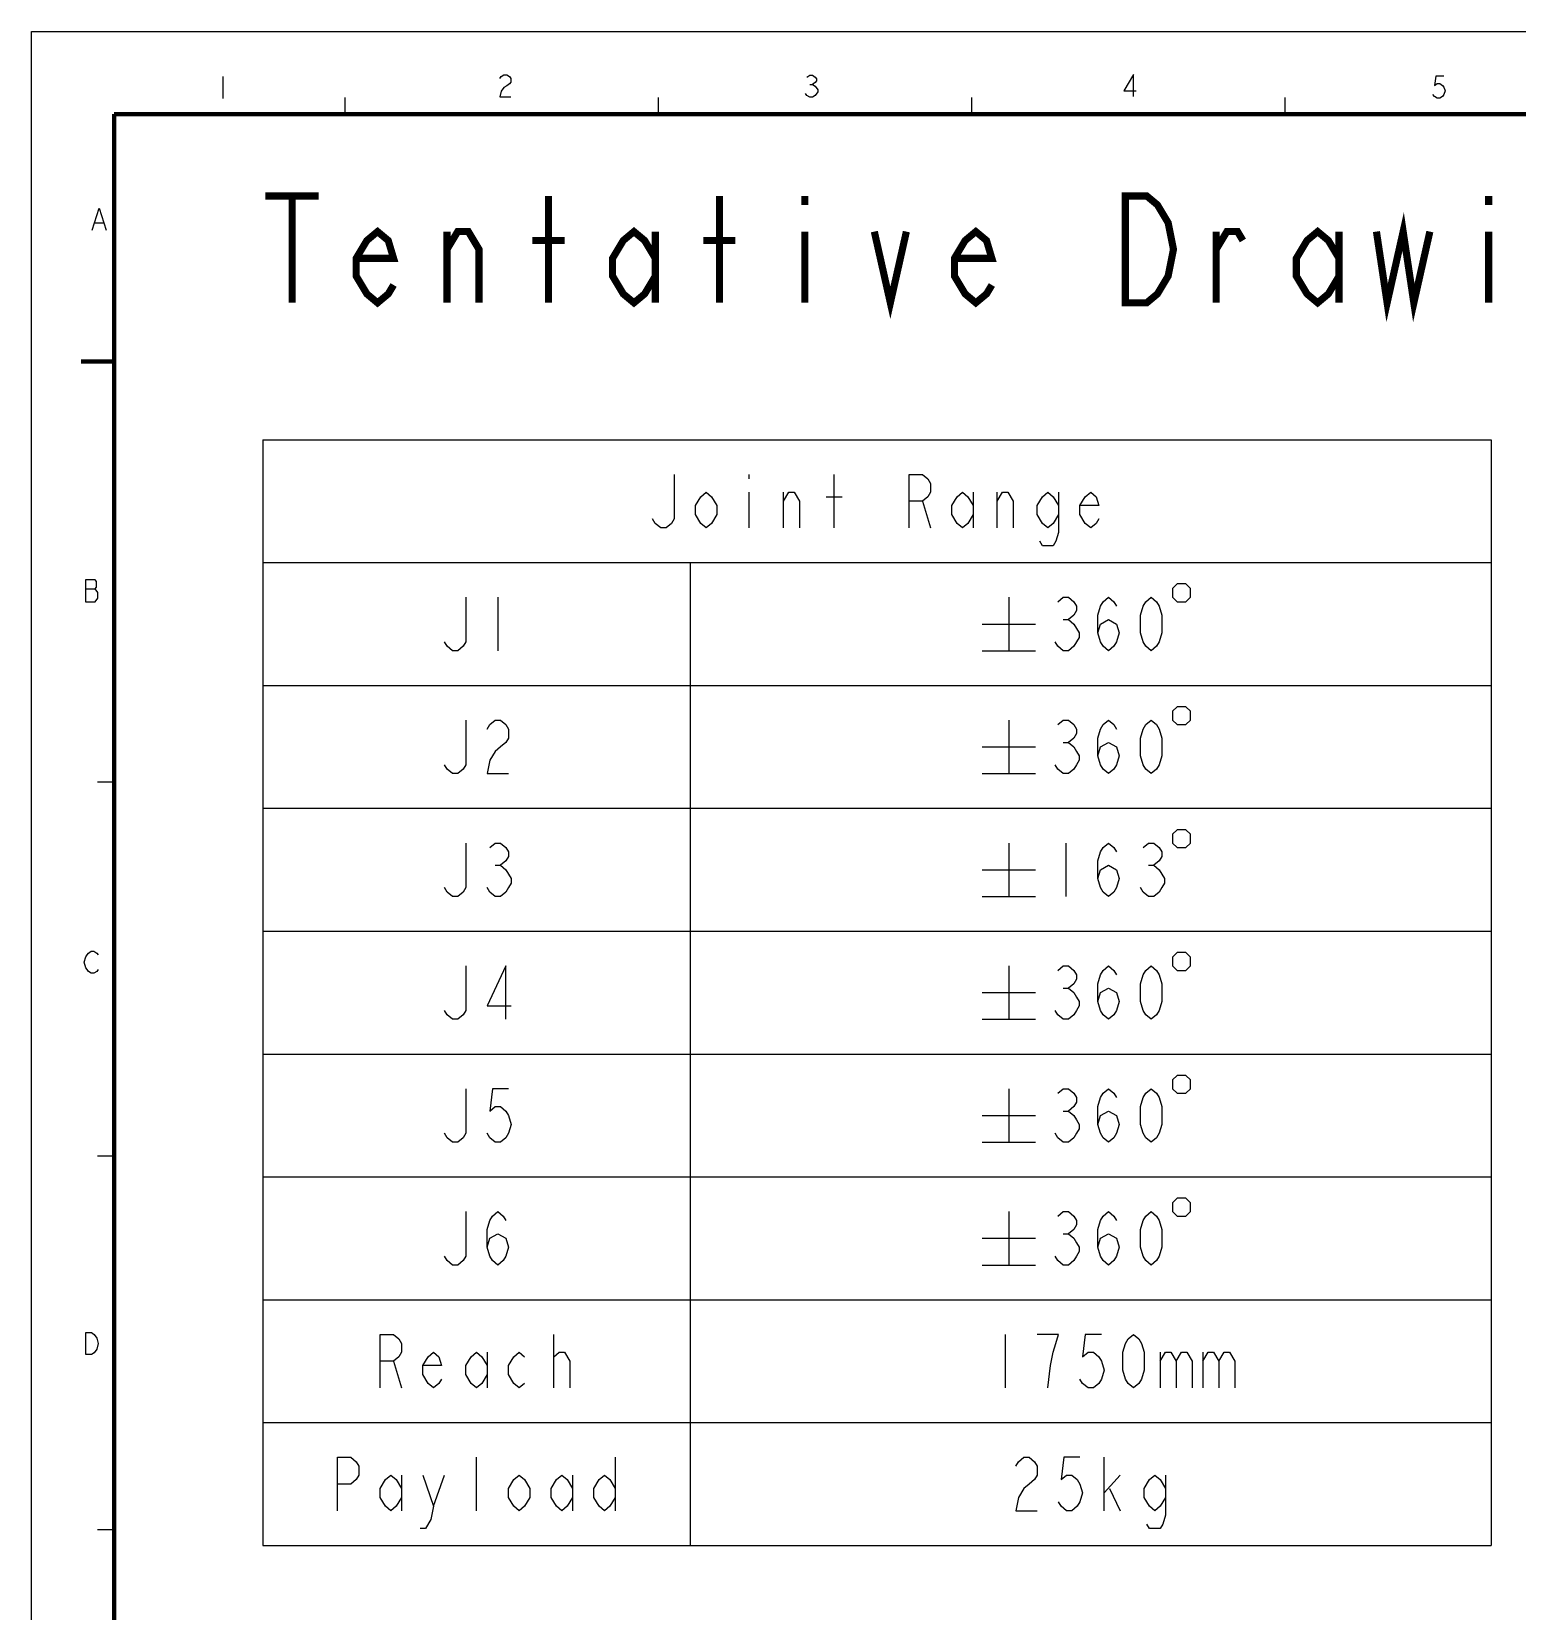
# Model space of a CAD drawing. Header units: millimetres. Extents: x 0 to 1173, y -4 to 841.
# Drawn here: x 0 to 278.2, y 545.2 to 841 of the extents above; entities that cross this region are included whole.
import ezdxf

# ---------------------------------------------------------------- set-up
doc = ezdxf.new("R2010")
doc.units = ezdxf.units.MM
doc.header["$LTSCALE"] = 65.395
doc.layers.get('0').update_dxf_attribs({"linetype": 'CONTINUOUS'})
doc.layers.add('ALL_NOTES', color=7, linetype='CONTINUOUS')
doc.layers.add('TABLE_BL1', color=7, linetype='CONTINUOUS')

# ---------------------------------------------------------------- blocks, each defined once
blk = doc.blocks.new('TABLE_BL1', base_point=(158.27, 661.1))
at = {"layer": 'TABLE_BL1', "color": 2, "linetype": 'Continuous'}
for p, q in [((43.27, 764.6), (273.27, 764.6)), ((43.27, 764.6), (43.27, 557.6)), ((273.27, 764.6), (273.27, 557.6)), ((134.27, 758.1), (134.27, 757.26)), ((150.27, 748.1), (150.27, 758.1)), ((134.27, 754.76), (134.27, 748.1)), ((140.77, 748.1), (140.77, 754.76)), ((176.27, 754.76), (176.27, 748.1)), ((180.77, 748.1), (180.77, 754.76)), ((148.77, 753.93), (151.77, 753.93)), ((166.77, 753.1), (168.27, 748.1)), ((43.27, 741.6), (273.27, 741.6)), ((123.27, 741.6), (123.27, 557.6)), ((87.27, 735.1), (87.27, 725.1)), ((182.94, 735.1), (182.94, 725.1)), ((193.1, 730.93), (194.1, 730.93)), ((177.94, 730.1), (187.94, 730.1)), ((177.94, 725.1), (187.94, 725.1)), ((43.27, 718.6), (273.27, 718.6)), ((182.94, 712.1), (182.94, 702.1)), ((177.94, 707.1), (187.94, 707.1)), ((193.1, 707.93), (194.1, 707.93)), ((177.94, 702.1), (187.94, 702.1)), ((43.27, 695.6), (273.27, 695.6)), ((182.94, 689.1), (182.94, 679.1)), ((193.6, 689.1), (193.6, 679.1)), ((86.77, 684.93), (87.77, 684.93)), ((177.94, 684.1), (187.94, 684.1)), ((209.1, 684.93), (210.1, 684.93)), ((177.94, 679.1), (187.94, 679.1)), ((43.27, 672.6), (273.27, 672.6)), ((182.94, 666.1), (182.94, 656.1)), ((177.94, 661.1), (187.94, 661.1)), ((193.1, 661.93), (194.1, 661.93)), ((177.94, 656.1), (187.94, 656.1)), ((43.27, 649.6), (273.27, 649.6)), ((182.94, 643.1), (182.94, 633.1)), ((193.1, 638.93), (194.1, 638.93)), ((177.94, 638.1), (187.94, 638.1)), ((177.94, 633.1), (187.94, 633.1)), ((43.27, 626.6), (273.27, 626.6)), ((182.94, 620.1), (182.94, 610.1)), ((193.1, 615.93), (194.1, 615.93)), ((177.94, 615.1), (187.94, 615.1)), ((177.94, 610.1), (187.94, 610.1)), ((43.27, 603.6), (273.27, 603.6)), ((97.77, 587.1), (97.77, 597.1)), ((182.27, 597.1), (182.27, 587.1)), ((67.77, 592.1), (69.27, 587.1)), ((85.27, 593.76), (85.27, 587.1)), ((211.27, 593.76), (211.27, 587.1)), ((219.27, 593.76), (219.27, 587.1)), ((43.27, 580.6), (273.27, 580.6)), ((83.27, 564.1), (83.27, 574.1)), ((109.27, 574.1), (109.27, 564.1)), ((200.77, 564.1), (200.77, 574.1)), ((69.27, 570.76), (69.27, 564.1)), ((75.27, 564.93), (77.27, 570.76)), ((101.27, 570.76), (101.27, 564.1)), ((200.77, 567.43), (203.77, 570.76)), ((201.77, 568.26), (203.77, 564.1)), ((43.27, 557.6), (273.27, 557.6))]:
    blk.add_line(p, q, dxfattribs=at)
for points in [[(120.27, 758.1), (120.27, 749.76), (119.77, 748.93), (118.77, 748.1), (117.77, 748.1), (116.77, 748.93), (116.27, 749.76)], [(164.27, 748.1), (164.27, 758.1), (166.77, 758.1), (167.77, 757.26), (168.27, 756.43), (168.27, 754.76), (167.77, 753.93), (166.77, 753.1), (164.27, 753.1)], [(128.27, 750.6), (127.27, 748.93), (126.27, 748.1), (125.27, 748.93), (124.27, 750.6), (124.27, 752.26), (125.27, 753.93), (126.27, 754.76), (127.27, 753.93), (128.27, 752.26), (128.27, 750.6)], [(140.77, 753.1), (141.77, 754.76), (142.77, 754.76), (143.77, 753.1), (143.77, 748.1)], [(176.27, 750.6), (175.27, 748.93), (174.27, 748.1), (173.27, 748.93), (172.27, 750.6), (172.27, 752.26), (173.27, 753.93), (174.27, 754.76), (175.27, 753.93), (176.27, 752.26)], [(180.77, 753.1), (181.77, 754.76), (182.77, 754.76), (183.77, 753.1), (183.77, 748.1)], [(192.27, 750.6), (191.27, 748.93), (190.27, 748.1), (189.27, 748.93), (188.27, 750.6), (188.27, 752.26), (189.27, 753.93), (190.27, 754.76), (191.27, 753.93), (192.27, 752.26)], [(192.27, 754.76), (192.27, 747.26), (191.77, 745.6), (191.27, 744.76), (189.27, 744.76), (188.77, 745.6)], [(199.77, 749.76), (199.27, 748.93), (198.27, 748.1), (197.27, 748.93), (196.27, 750.6), (196.27, 752.26), (197.27, 753.93), (198.27, 754.76), (199.27, 753.93), (199.77, 752.26), (196.27, 752.26)], [(213.6, 736.76), (213.6, 735.1), (214.44, 734.26), (216.1, 734.26), (216.94, 735.1), (216.94, 736.76), (216.1, 737.6), (214.44, 737.6), (213.6, 736.76)], [(81.27, 735.1), (81.27, 726.76), (80.77, 725.93), (79.77, 725.1), (78.77, 725.1), (77.77, 725.93), (77.27, 726.76)], [(192.1, 734.26), (193.1, 735.1), (194.1, 735.1), (195.1, 734.26), (195.6, 733.43), (195.6, 732.6), (195.1, 731.76), (194.1, 730.93), (195.1, 730.1), (195.6, 729.26), (196.1, 728.43), (196.1, 727.6), (195.6, 726.76), (195.1, 725.93), (194.1, 725.1), (193.1, 725.1), (192.1, 725.93), (191.6, 726.76)], [(199.6, 728.43), (200.1, 730.1), (201.6, 730.93), (203.1, 730.1), (203.6, 728.43), (203.1, 726.76), (202.6, 725.93), (201.6, 725.1), (200.6, 725.93), (200.1, 726.76), (199.6, 728.43), (199.6, 731.76), (200.1, 733.43), (200.6, 734.26), (201.6, 735.1), (202.6, 734.26), (203.1, 733.43)], [(209.6, 725.1), (208.6, 725.93), (208.1, 726.76), (207.6, 728.43), (207.6, 731.76), (208.1, 733.43), (208.6, 734.26), (209.6, 735.1), (210.6, 734.26), (211.1, 733.43), (211.6, 731.76), (211.6, 728.43), (211.1, 726.76), (210.6, 725.93), (209.6, 725.1)], [(213.6, 713.76), (213.6, 712.1), (214.44, 711.26), (216.1, 711.26), (216.94, 712.1), (216.94, 713.76), (216.1, 714.6), (214.44, 714.6), (213.6, 713.76)], [(81.27, 712.1), (81.27, 703.76), (80.77, 702.93), (79.77, 702.1), (78.77, 702.1), (77.77, 702.93), (77.27, 703.76)], [(85.27, 710.43), (85.77, 711.26), (86.77, 712.1), (87.77, 712.1), (88.77, 711.26), (89.27, 710.43), (89.27, 708.76), (88.77, 707.93), (87.77, 707.1), (86.77, 706.26), (85.77, 704.6), (85.27, 702.1), (89.27, 702.1)], [(192.1, 711.26), (193.1, 712.1), (194.1, 712.1), (195.1, 711.26), (195.6, 710.43), (195.6, 709.6), (195.1, 708.76), (194.1, 707.93), (195.1, 707.1), (195.6, 706.26), (196.1, 705.43), (196.1, 704.6), (195.6, 703.76), (195.1, 702.93), (194.1, 702.1), (193.1, 702.1), (192.1, 702.93), (191.6, 703.76)], [(199.6, 705.43), (200.1, 707.1), (201.6, 707.93), (203.1, 707.1), (203.6, 705.43), (203.1, 703.76), (202.6, 702.93), (201.6, 702.1), (200.6, 702.93), (200.1, 703.76), (199.6, 705.43), (199.6, 708.76), (200.1, 710.43), (200.6, 711.26), (201.6, 712.1), (202.6, 711.26), (203.1, 710.43)], [(209.6, 702.1), (208.6, 702.93), (208.1, 703.76), (207.6, 705.43), (207.6, 708.76), (208.1, 710.43), (208.6, 711.26), (209.6, 712.1), (210.6, 711.26), (211.1, 710.43), (211.6, 708.76), (211.6, 705.43), (211.1, 703.76), (210.6, 702.93), (209.6, 702.1)], [(213.6, 690.76), (213.6, 689.1), (214.44, 688.26), (216.1, 688.26), (216.94, 689.1), (216.94, 690.76), (216.1, 691.6), (214.44, 691.6), (213.6, 690.76)], [(81.27, 689.1), (81.27, 680.76), (80.77, 679.93), (79.77, 679.1), (78.77, 679.1), (77.77, 679.93), (77.27, 680.76)], [(85.77, 688.26), (86.77, 689.1), (87.77, 689.1), (88.77, 688.26), (89.27, 687.43), (89.27, 686.6), (88.77, 685.76), (87.77, 684.93), (88.77, 684.1), (89.27, 683.26), (89.77, 682.43), (89.77, 681.6), (89.27, 680.76), (88.77, 679.93), (87.77, 679.1), (86.77, 679.1), (85.77, 679.93), (85.27, 680.76)], [(199.6, 682.43), (200.1, 684.1), (201.6, 684.93), (203.1, 684.1), (203.6, 682.43), (203.1, 680.76), (202.6, 679.93), (201.6, 679.1), (200.6, 679.93), (200.1, 680.76), (199.6, 682.43), (199.6, 685.76), (200.1, 687.43), (200.6, 688.26), (201.6, 689.1), (202.6, 688.26), (203.1, 687.43)], [(208.1, 688.26), (209.1, 689.1), (210.1, 689.1), (211.1, 688.26), (211.6, 687.43), (211.6, 686.6), (211.1, 685.76), (210.1, 684.93), (211.1, 684.1), (211.6, 683.26), (212.1, 682.43), (212.1, 681.6), (211.6, 680.76), (211.1, 679.93), (210.1, 679.1), (209.1, 679.1), (208.1, 679.93), (207.6, 680.76)], [(213.6, 667.76), (213.6, 666.1), (214.44, 665.26), (216.1, 665.26), (216.94, 666.1), (216.94, 667.76), (216.1, 668.6), (214.44, 668.6), (213.6, 667.76)], [(81.27, 666.1), (81.27, 657.76), (80.77, 656.93), (79.77, 656.1), (78.77, 656.1), (77.77, 656.93), (77.27, 657.76)], [(88.77, 656.1), (88.77, 666.1), (85.27, 658.6), (89.77, 658.6)], [(192.1, 665.26), (193.1, 666.1), (194.1, 666.1), (195.1, 665.26), (195.6, 664.43), (195.6, 663.6), (195.1, 662.76), (194.1, 661.93), (195.1, 661.1), (195.6, 660.26), (196.1, 659.43), (196.1, 658.6), (195.6, 657.76), (195.1, 656.93), (194.1, 656.1), (193.1, 656.1), (192.1, 656.93), (191.6, 657.76)], [(199.6, 659.43), (200.1, 661.1), (201.6, 661.93), (203.1, 661.1), (203.6, 659.43), (203.1, 657.76), (202.6, 656.93), (201.6, 656.1), (200.6, 656.93), (200.1, 657.76), (199.6, 659.43), (199.6, 662.76), (200.1, 664.43), (200.6, 665.26), (201.6, 666.1), (202.6, 665.26), (203.1, 664.43)], [(209.6, 656.1), (208.6, 656.93), (208.1, 657.76), (207.6, 659.43), (207.6, 662.76), (208.1, 664.43), (208.6, 665.26), (209.6, 666.1), (210.6, 665.26), (211.1, 664.43), (211.6, 662.76), (211.6, 659.43), (211.1, 657.76), (210.6, 656.93), (209.6, 656.1)], [(213.6, 644.76), (213.6, 643.1), (214.44, 642.26), (216.1, 642.26), (216.94, 643.1), (216.94, 644.76), (216.1, 645.6), (214.44, 645.6), (213.6, 644.76)], [(81.27, 643.1), (81.27, 634.76), (80.77, 633.93), (79.77, 633.1), (78.77, 633.1), (77.77, 633.93), (77.27, 634.76)], [(89.27, 643.1), (86.27, 643.1), (85.77, 638.93), (86.77, 639.76), (87.77, 639.76), (88.77, 638.93), (89.27, 638.1), (89.77, 636.43), (89.27, 634.76), (88.77, 633.93), (87.77, 633.1), (86.77, 633.1), (85.77, 633.93), (85.27, 634.76)], [(192.1, 642.26), (193.1, 643.1), (194.1, 643.1), (195.1, 642.26), (195.6, 641.43), (195.6, 640.6), (195.1, 639.76), (194.1, 638.93), (195.1, 638.1), (195.6, 637.26), (196.1, 636.43), (196.1, 635.6), (195.6, 634.76), (195.1, 633.93), (194.1, 633.1), (193.1, 633.1), (192.1, 633.93), (191.6, 634.76)], [(199.6, 636.43), (200.1, 638.1), (201.6, 638.93), (203.1, 638.1), (203.6, 636.43), (203.1, 634.76), (202.6, 633.93), (201.6, 633.1), (200.6, 633.93), (200.1, 634.76), (199.6, 636.43), (199.6, 639.76), (200.1, 641.43), (200.6, 642.26), (201.6, 643.1), (202.6, 642.26), (203.1, 641.43)], [(209.6, 633.1), (208.6, 633.93), (208.1, 634.76), (207.6, 636.43), (207.6, 639.76), (208.1, 641.43), (208.6, 642.26), (209.6, 643.1), (210.6, 642.26), (211.1, 641.43), (211.6, 639.76), (211.6, 636.43), (211.1, 634.76), (210.6, 633.93), (209.6, 633.1)], [(213.6, 621.76), (213.6, 620.1), (214.44, 619.26), (216.1, 619.26), (216.94, 620.1), (216.94, 621.76), (216.1, 622.6), (214.44, 622.6), (213.6, 621.76)], [(81.27, 620.1), (81.27, 611.76), (80.77, 610.93), (79.77, 610.1), (78.77, 610.1), (77.77, 610.93), (77.27, 611.76)], [(85.27, 613.43), (85.77, 615.1), (87.27, 615.93), (88.77, 615.1), (89.27, 613.43), (88.77, 611.76), (88.27, 610.93), (87.27, 610.1), (86.27, 610.93), (85.77, 611.76), (85.27, 613.43), (85.27, 616.76), (85.77, 618.43), (86.27, 619.26), (87.27, 620.1), (88.27, 619.26), (88.77, 618.43)], [(192.1, 619.26), (193.1, 620.1), (194.1, 620.1), (195.1, 619.26), (195.6, 618.43), (195.6, 617.6), (195.1, 616.76), (194.1, 615.93), (195.1, 615.1), (195.6, 614.26), (196.1, 613.43), (196.1, 612.6), (195.6, 611.76), (195.1, 610.93), (194.1, 610.1), (193.1, 610.1), (192.1, 610.93), (191.6, 611.76)], [(199.6, 613.43), (200.1, 615.1), (201.6, 615.93), (203.1, 615.1), (203.6, 613.43), (203.1, 611.76), (202.6, 610.93), (201.6, 610.1), (200.6, 610.93), (200.1, 611.76), (199.6, 613.43), (199.6, 616.76), (200.1, 618.43), (200.6, 619.26), (201.6, 620.1), (202.6, 619.26), (203.1, 618.43)], [(209.6, 610.1), (208.6, 610.93), (208.1, 611.76), (207.6, 613.43), (207.6, 616.76), (208.1, 618.43), (208.6, 619.26), (209.6, 620.1), (210.6, 619.26), (211.1, 618.43), (211.6, 616.76), (211.6, 613.43), (211.1, 611.76), (210.6, 610.93), (209.6, 610.1)], [(65.27, 587.1), (65.27, 597.1), (67.77, 597.1), (68.77, 596.26), (69.27, 595.43), (69.27, 593.76), (68.77, 592.93), (67.77, 592.1), (65.27, 592.1)], [(190.27, 587.1), (190.77, 591.26), (191.27, 593.76), (191.77, 595.43), (192.27, 597.1), (188.27, 597.1)], [(200.27, 597.1), (197.27, 597.1), (196.77, 592.93), (197.77, 593.76), (198.77, 593.76), (199.77, 592.93), (200.27, 592.1), (200.77, 590.43), (200.27, 588.76), (199.77, 587.93), (198.77, 587.1), (197.77, 587.1), (196.77, 587.93), (196.27, 588.76)], [(206.27, 587.1), (205.27, 587.93), (204.77, 588.76), (204.27, 590.43), (204.27, 593.76), (204.77, 595.43), (205.27, 596.26), (206.27, 597.1), (207.27, 596.26), (207.77, 595.43), (208.27, 593.76), (208.27, 590.43), (207.77, 588.76), (207.27, 587.93), (206.27, 587.1)], [(76.77, 588.76), (76.27, 587.93), (75.27, 587.1), (74.27, 587.93), (73.27, 589.6), (73.27, 591.26), (74.27, 592.93), (75.27, 593.76), (76.27, 592.93), (76.77, 591.26), (73.27, 591.26)], [(85.27, 589.6), (84.27, 587.93), (83.27, 587.1), (82.27, 587.93), (81.27, 589.6), (81.27, 591.26), (82.27, 592.93), (83.27, 593.76), (84.27, 592.93), (85.27, 591.26)], [(92.27, 587.93), (91.27, 587.1), (90.27, 587.93), (89.27, 589.6), (89.27, 591.26), (90.27, 592.93), (91.27, 593.76), (92.27, 592.93)], [(97.77, 592.1), (97.77, 592.93), (98.77, 593.76), (99.27, 593.76), (99.77, 593.76), (100.77, 592.1), (100.77, 587.1)], [(211.27, 592.1), (212.27, 593.76), (213.27, 593.76), (214.27, 592.1), (214.27, 587.1)], [(214.27, 592.1), (215.27, 593.76), (216.27, 593.76), (217.27, 592.1), (217.27, 587.1)], [(219.27, 592.1), (220.27, 593.76), (221.27, 593.76), (222.27, 592.1), (222.27, 587.1)], [(222.27, 592.1), (223.27, 593.76), (224.27, 593.76), (225.27, 592.1), (225.27, 587.1)], [(57.27, 564.1), (57.27, 574.1), (59.77, 574.1), (60.77, 573.26), (61.27, 572.43), (61.27, 570.76), (60.77, 569.93), (59.77, 569.1), (57.27, 569.1)], [(184.27, 572.43), (184.77, 573.26), (185.77, 574.1), (186.77, 574.1), (187.77, 573.26), (188.27, 572.43), (188.27, 570.76), (187.77, 569.93), (186.77, 569.1), (185.77, 568.26), (184.77, 566.6), (184.27, 564.1), (188.27, 564.1)], [(196.27, 574.1), (193.27, 574.1), (192.77, 569.93), (193.77, 570.76), (194.77, 570.76), (195.77, 569.93), (196.27, 569.1), (196.77, 567.43), (196.27, 565.76), (195.77, 564.93), (194.77, 564.1), (193.77, 564.1), (192.77, 564.93), (192.27, 565.76)], [(69.27, 566.6), (68.27, 564.93), (67.27, 564.1), (66.27, 564.93), (65.27, 566.6), (65.27, 568.26), (66.27, 569.93), (67.27, 570.76), (68.27, 569.93), (69.27, 568.26)], [(73.27, 570.76), (75.27, 564.93), (74.77, 562.43), (73.77, 560.76), (72.77, 560.76)], [(93.27, 566.6), (92.27, 564.93), (91.27, 564.1), (90.27, 564.93), (89.27, 566.6), (89.27, 568.26), (90.27, 569.93), (91.27, 570.76), (92.27, 569.93), (93.27, 568.26), (93.27, 566.6)], [(101.27, 566.6), (100.27, 564.93), (99.27, 564.1), (98.27, 564.93), (97.27, 566.6), (97.27, 568.26), (98.27, 569.93), (99.27, 570.76), (100.27, 569.93), (101.27, 568.26)], [(109.27, 566.6), (108.27, 564.93), (107.27, 564.1), (106.27, 564.93), (105.27, 566.6), (105.27, 568.26), (106.27, 569.93), (107.27, 570.76), (108.27, 569.93), (109.27, 568.26)], [(212.27, 566.6), (211.27, 564.93), (210.27, 564.1), (209.27, 564.93), (208.27, 566.6), (208.27, 568.26), (209.27, 569.93), (210.27, 570.76), (211.27, 569.93), (212.27, 568.26)], [(212.27, 570.76), (212.27, 563.26), (211.77, 561.6), (211.27, 560.76), (209.27, 560.76), (208.77, 561.6)]]:
    blk.add_lwpolyline(points, dxfattribs=at)

msp = doc.modelspace()

# ---------------------------------------------------------------- linework, layer by layer
at = {"color": 7, "linetype": 'Continuous'}
for p, q in [((0, 0), (0, 841)), ((0, 0), (0, 841)), ((0, 841), (1173.4884, 841)), ((35.7835, 832.6222), (35.7835, 828.5047)), ((145.6646, 831.1056), (146.1793, 831.1056)), ((58.6744, 825.5594), (58.6744, 828.6475)), ((117.3488, 825.5594), (117.3488, 828.6475)), ((176.0233, 825.5594), (176.0233, 828.6475)), ((234.6977, 825.5594), (234.6977, 828.6475)), ((11.8741, 805.1811), (13.4181, 805.1811)), ((10.1053, 736.6575), (11.9067, 736.6575)), ((15.4406, 700.4902), (12.3525, 700.4902)), ((15.4406, 630.4927), (12.3525, 630.4927)), ((15.4406, 560.4951), (12.3525, 560.4951))]:
    msp.add_line(p, q, dxfattribs=at)
for points in [[(87.658, 832.2195), (87.9154, 832.5626), (88.4301, 832.9057), (88.9447, 832.9057), (89.4594, 832.5626), (89.7168, 832.2195), (89.7168, 831.5332), (89.4594, 831.1901), (88.9447, 830.8469), (88.4301, 830.5038), (87.9154, 829.8176), (87.658, 828.7882), (89.7168, 828.7882)], [(145.1499, 832.478), (145.6646, 832.8212), (146.1793, 832.8212), (146.694, 832.478), (146.9514, 832.1349), (146.9514, 831.7918), (146.694, 831.4487), (146.1793, 831.1056), (146.694, 830.7624)], [(206.2577, 828.8545), (206.2577, 832.972), (204.4563, 829.8839), (206.7724, 829.8839)], [(264.408, 832.6497), (262.8639, 832.6497), (262.6066, 830.934), (263.1213, 831.2771), (263.6359, 831.2771), (264.1506, 830.934), (264.408, 830.5909), (264.6653, 829.9047), (264.408, 829.2185), (264.1506, 828.8753), (263.6359, 828.5322), (263.1213, 828.5322), (262.6066, 828.8753), (262.3492, 829.2185)], [(147.2087, 829.7331), (146.694, 829.0468), (146.1793, 828.7037), (145.6646, 828.7037), (145.1499, 829.0468), (144.8926, 829.3899)], [(146.694, 830.7624), (147.2087, 830.0762), (147.2087, 829.7331)], [(11.3594, 803.8086), (12.6461, 807.9261), (13.9328, 803.8086)], [(10.1053, 738.3731), (10.1053, 734.2556), (11.9067, 734.2556)], [(12.4214, 735.9712), (11.9067, 736.6575), (12.164, 737.0006), (12.164, 738.03), (11.9067, 738.3731), (10.1053, 738.3731)], [(11.9067, 734.2556), (12.4214, 734.9418), (12.4214, 735.9712)], [(12.4399, 665.4163), (12.1825, 665.0732), (11.6679, 664.7301), (11.1532, 664.7301), (10.6385, 665.0732), (10.3811, 665.4163), (10.1238, 665.7594), (9.8664, 666.7888), (10.1238, 667.8182), (10.3811, 668.1613), (10.6385, 668.5044), (11.1532, 668.8475), (11.6679, 668.8475), (12.1825, 668.5044), (12.4399, 668.1613)], [(12.2327, 594.3547), (11.718, 593.6685), (11.2034, 593.3254), (10.174, 593.3254), (10.174, 597.4429)], [(10.174, 597.4429), (11.2034, 597.4429), (11.718, 597.0997)], [(11.718, 597.0997), (12.2327, 596.4135), (12.4901, 595.3841), (12.2327, 594.3547)]]:
    msp.add_lwpolyline(points, dxfattribs=at)
at = {"color": 7, "linetype": 'Continuous', "const_width": 0.8235}
for points in [[(15.4406, 25.7344), (15.4406, 825.5594)], [(1158.0062, 825.5594), (15.4406, 825.5594)], [(15.4406, 779.2375), (9.2644, 779.2375)]]:
    msp.add_lwpolyline(points, dxfattribs=at)
at = {"layer": 'ALL_NOTES', "color": 1, "linetype": 'Continuous', "const_width": 1.3332}
for points in [[(43.7679, 810.226), (53.7679, 810.226)], [(48.7679, 810.226), (48.7679, 790.226)], [(96.7679, 790.226), (96.7679, 810.226)], [(128.7679, 790.226), (128.7679, 810.226)], [(144.7679, 810.226), (144.7679, 808.5594)], [(204.7679, 810.226), (208.7679, 810.226), (210.7679, 808.5594), (211.7679, 806.8927), (212.7679, 805.226), (213.7679, 800.2261), (212.7679, 795.2261), (211.7679, 793.5594), (210.7679, 791.8928), (208.7679, 790.226), (204.7679, 790.226), (204.7679, 810.226)], [(272.7679, 810.226), (272.7679, 808.5594)], [(251.7679, 803.5594), (253.7679, 790.226), (256.7679, 803.5594), (258.7679, 790.226), (261.7679, 803.5594)], [(67.7679, 793.5594), (66.7679, 791.8928), (64.7679, 790.226), (62.7679, 791.8928), (60.7679, 795.2261), (60.7679, 798.5594), (62.7679, 801.8927), (64.7679, 803.5594), (66.7679, 801.8927), (67.7679, 798.5594), (60.7679, 798.5594)], [(77.7679, 790.226), (77.7679, 803.5594)], [(77.7679, 800.2261), (79.7679, 803.5594), (81.7679, 803.5594), (83.7679, 800.2261), (83.7679, 790.226)], [(93.7679, 801.8927), (99.7679, 801.8927)], [(116.7679, 795.2261), (114.7679, 791.8928), (112.7679, 790.226), (110.7679, 791.8928), (108.7679, 795.2261), (108.7679, 798.5594), (110.7679, 801.8927), (112.7679, 803.5594), (114.7679, 801.8927), (116.7679, 798.5594)], [(116.7679, 803.5594), (116.7679, 790.226)], [(125.7679, 801.8927), (131.7679, 801.8927)], [(144.7679, 803.5594), (144.7679, 790.226)], [(157.7679, 803.5594), (160.7679, 790.226), (163.7679, 803.5594)], [(179.7679, 793.5594), (178.7679, 791.8928), (176.7679, 790.226), (174.7679, 791.8928), (172.7679, 795.2261), (172.7679, 798.5594), (174.7679, 801.8927), (176.7679, 803.5594), (178.7679, 801.8927), (179.7679, 798.5594), (172.7679, 798.5594)], [(221.7679, 800.2261), (223.7679, 803.5594), (225.7679, 803.5594), (226.7679, 801.8927)], [(221.7679, 790.226), (221.7679, 803.5594)], [(244.7679, 795.2261), (242.7679, 791.8928), (240.7679, 790.226), (238.7679, 791.8928), (236.7679, 795.2261), (236.7679, 798.5594), (238.7679, 801.8927), (240.7679, 803.5594), (242.7679, 801.8927), (244.7679, 798.5594)], [(244.7679, 803.5594), (244.7679, 790.226)], [(272.7679, 803.5594), (272.7679, 790.226)]]:
    msp.add_lwpolyline(points, dxfattribs=at)

# ---------------------------------------------------------------- block references
at = {"layer": 'TABLE_BL1'}
msp.add_blockref('TABLE_BL1', (158.2693, 661.0952), dxfattribs=at)

doc.saveas('drawing.dxf')
